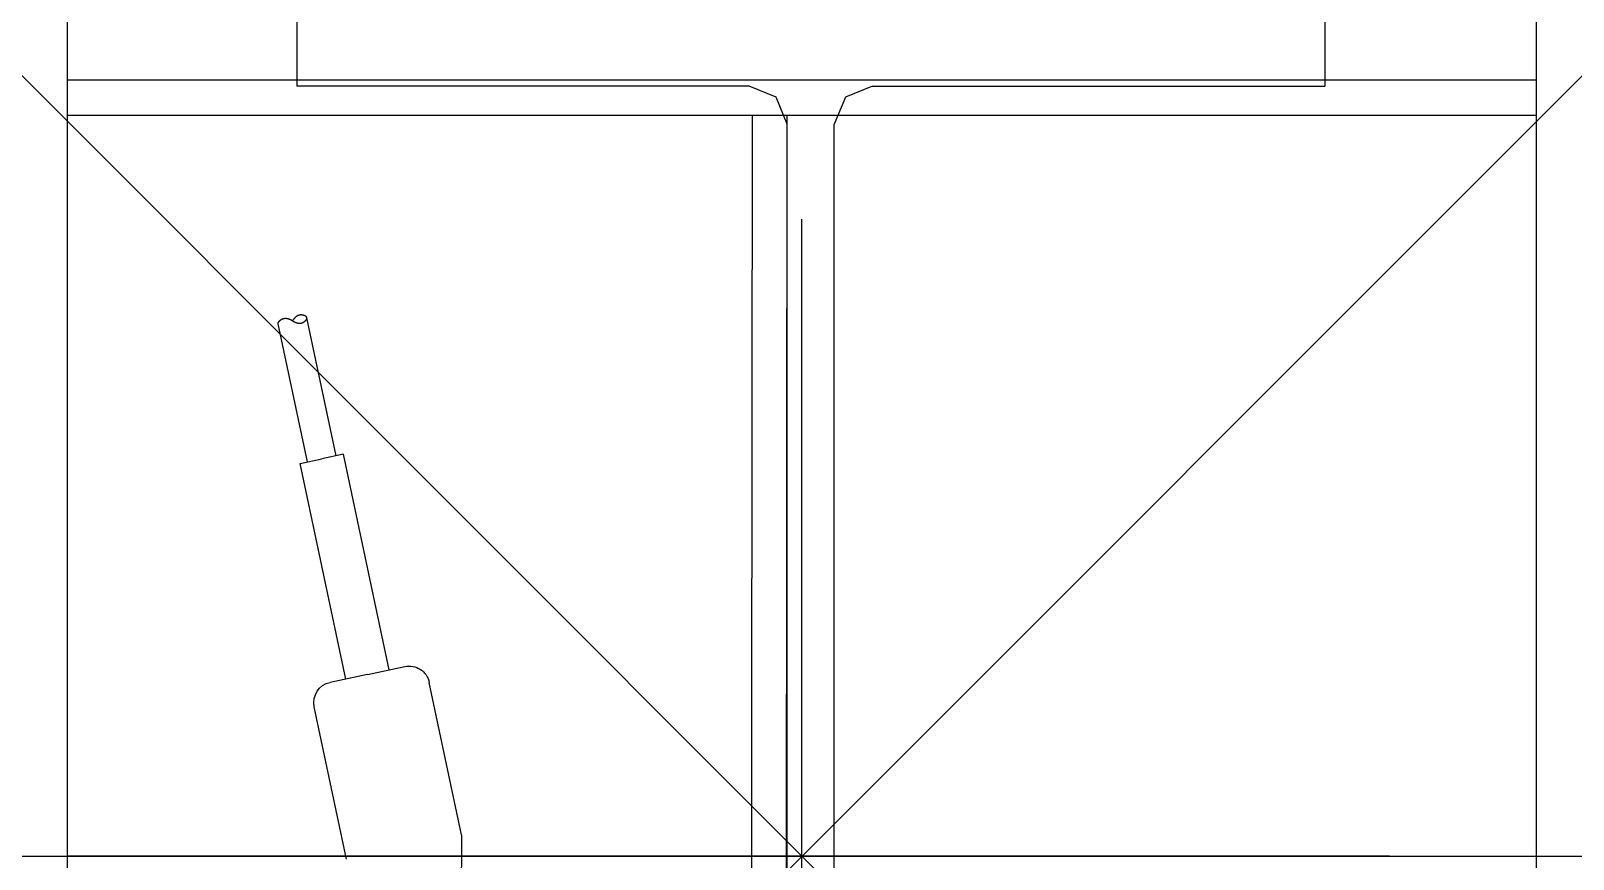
# Model space of a CAD drawing. Extents: x -668440 to 1010955, y -1678500 to 210463.
# Drawn here: x -630634 to -625384, y -732663 to -729845 of the extents above; entities that cross this region are included whole.
import ezdxf

# ---------------------------------------------------------------- set-up
doc = ezdxf.new("R2010")
doc.units = 0
doc.header["$MEASUREMENT"] = 0
doc.linetypes.add('CENTER', pattern=[2, 1.25, -0.25, 0.25, -0.25])
doc.layers.get('0').update_dxf_attribs({"color": 3, "linetype": 'CONTINUOUS'})
doc.layers.get('Defpoints').update_dxf_attribs({"color": 251, "linetype": 'CONTINUOUS'})
for name, color, linetype in [('Sプレート', 1, 'CONTINUOUS'), ('S大梁', 4, 'CONTINUOUS'), ('S柱', 4, 'CONTINUOUS'), ('注記', 3, 'CONTINUOUS'), ('通り芯', 3, 'CENTER')]:
    doc.layers.add(name, color=color, linetype=linetype)

# ---------------------------------------------------------------- blocks, each defined once
blk = doc.blocks.new('b00')
for p, q in [((-21300, 34650), (-21300, 34618)), ((-20950, 34650), (-20950, 34618)), ((-21146, 34618), (-21300, 34618)), ((-21136.81, 34614.19), (-21146, 34618)), ((-21133, 34605), (-21136.81, 34614.19)), ((-21113.19, 34614.19), (-21117, 34605)), ((-21104, 34618), (-21113.19, 34614.19)), ((-21104, 34618), (-20950, 34618)), ((-21133, 33795), (-21133, 34605)), ((-21117, 33795), (-21117, 34605))]:
    blk.add_line(p, q)
blk = doc.blocks.new('tc02')
at = {"layer": '注記', "color": 4, "linetype": 'Continuous'}
for p, q in [((-18622.46, 32441.62), (-18622.46, 32388.62)), ((-18582.46, 32441.62), (-18582.46, 32388.62)), ((-18602.46, 32381.62), (-18615.46, 32381.62)), ((-18609.96, 32381.62), (-18609.96, 32306.62)), ((-18602.46, 32381.62), (-18589.46, 32381.62)), ((-18594.96, 32381.62), (-18594.96, 32306.62)), ((-18609.96, 32306.62), (-18602.46, 32306.62)), ((-18607.46, 32306.62), (-18607.46, 32258.62)), ((-18594.96, 32306.62), (-18602.46, 32306.62)), ((-18597.46, 32306.62), (-18597.46, 32258.62)), ((-18607.46, 32258.62), (-18607.46, 32258.6)), ((-18607.46, 32258.6), (-18607.46, 32258.58)), ((-18607.46, 32258.58), (-18607.46, 32258.57)), ((-18607.46, 32258.57), (-18607.46, 32258.55)), ((-18607.46, 32258.55), (-18607.45, 32258.54)), ((-18607.45, 32258.54), (-18607.45, 32258.52)), ((-18607.45, 32258.52), (-18607.45, 32258.5)), ((-18607.45, 32258.5), (-18607.45, 32258.49)), ((-18607.45, 32258.49), (-18607.44, 32258.47)), ((-18607.44, 32258.47), (-18607.44, 32258.45)), ((-18607.44, 32258.45), (-18607.43, 32258.44)), ((-18607.43, 32258.44), (-18607.43, 32258.42)), ((-18607.43, 32258.42), (-18607.42, 32258.41)), ((-18607.42, 32258.41), (-18607.41, 32258.39)), ((-18607.41, 32258.39), (-18607.41, 32258.37)), ((-18607.41, 32258.37), (-18607.4, 32258.36)), ((-18607.4, 32258.36), (-18607.39, 32258.34)), ((-18607.39, 32258.34), (-18607.38, 32258.32)), ((-18607.38, 32258.32), (-18607.37, 32258.31)), ((-18607.37, 32258.31), (-18607.37, 32258.29)), ((-18607.37, 32258.29), (-18607.36, 32258.28)), ((-18607.36, 32258.28), (-18607.35, 32258.26)), ((-18607.35, 32258.26), (-18607.34, 32258.24)), ((-18607.34, 32258.24), (-18607.32, 32258.23)), ((-18607.32, 32258.23), (-18607.31, 32258.21)), ((-18607.31, 32258.21), (-18607.3, 32258.19)), ((-18607.3, 32258.19), (-18607.29, 32258.18)), ((-18607.29, 32258.18), (-18607.27, 32258.16)), ((-18607.27, 32258.16), (-18607.26, 32258.15)), ((-18607.26, 32258.15), (-18607.25, 32258.13)), ((-18607.25, 32258.13), (-18607.23, 32258.11)), ((-18607.23, 32258.11), (-18607.22, 32258.1)), ((-18607.22, 32258.1), (-18607.2, 32258.08)), ((-18607.2, 32258.08), (-18607.19, 32258.06)), ((-18607.19, 32258.06), (-18607.17, 32258.05)), ((-18607.17, 32258.05), (-18607.15, 32258.03)), ((-18607.15, 32258.03), (-18607.14, 32258.02)), ((-18607.14, 32258.02), (-18607.12, 32258)), ((-18607.12, 32258), (-18607.1, 32257.98)), ((-18607.1, 32257.98), (-18607.08, 32257.97)), ((-18607.08, 32257.97), (-18607.06, 32257.95)), ((-18607.06, 32257.95), (-18607.04, 32257.93)), ((-18607.04, 32257.93), (-18607.02, 32257.92)), ((-18607.02, 32257.92), (-18607, 32257.9)), ((-18607, 32257.9), (-18606.98, 32257.89)), ((-18606.98, 32257.89), (-18606.96, 32257.87)), ((-18606.96, 32257.87), (-18606.94, 32257.85)), ((-18606.94, 32257.85), (-18606.91, 32257.84)), ((-18606.91, 32257.84), (-18606.89, 32257.82)), ((-18606.89, 32257.82), (-18606.87, 32257.8)), ((-18606.87, 32257.8), (-18606.84, 32257.79)), ((-18606.84, 32257.79), (-18606.82, 32257.77)), ((-18606.82, 32257.77), (-18606.8, 32257.76)), ((-18606.8, 32257.76), (-18606.77, 32257.74)), ((-18606.77, 32257.74), (-18606.74, 32257.72)), ((-18606.74, 32257.72), (-18606.72, 32257.71)), ((-18606.72, 32257.71), (-18606.69, 32257.69)), ((-18606.69, 32257.69), (-18606.66, 32257.67)), ((-18606.66, 32257.67), (-18606.64, 32257.66)), ((-18606.64, 32257.66), (-18606.61, 32257.64)), ((-18606.61, 32257.64), (-18606.58, 32257.63)), ((-18606.58, 32257.63), (-18606.55, 32257.61)), ((-18606.55, 32257.61), (-18606.52, 32257.59)), ((-18606.52, 32257.59), (-18606.49, 32257.58)), ((-18606.49, 32257.58), (-18606.43, 32257.54)), ((-18606.43, 32257.54), (-18606.37, 32257.51)), ((-18606.37, 32257.51), (-18606.31, 32257.49)), ((-18606.31, 32257.49), (-18606.25, 32257.46)), ((-18606.25, 32257.46), (-18606.18, 32257.43)), ((-18606.18, 32257.43), (-18606.12, 32257.41)), ((-18606.12, 32257.41), (-18606.06, 32257.39)), ((-18606.06, 32257.39), (-18606, 32257.37)), ((-18606, 32257.37), (-18605.94, 32257.35)), ((-18605.94, 32257.35), (-18605.88, 32257.33)), ((-18605.88, 32257.33), (-18605.82, 32257.31)), ((-18605.82, 32257.31), (-18605.75, 32257.3)), ((-18605.75, 32257.3), (-18605.69, 32257.28)), ((-18605.69, 32257.28), (-18605.63, 32257.27)), ((-18605.63, 32257.27), (-18605.57, 32257.26)), ((-18605.57, 32257.26), (-18605.51, 32257.25)), ((-18605.51, 32257.25), (-18605.45, 32257.24)), ((-18605.45, 32257.24), (-18605.38, 32257.24)), ((-18605.38, 32257.24), (-18605.32, 32257.23)), ((-18605.32, 32257.23), (-18605.26, 32257.23)), ((-18605.26, 32257.23), (-18605.2, 32257.23)), ((-18605.2, 32257.23), (-18605.13, 32257.23)), ((-18605.13, 32257.23), (-18605.07, 32257.23)), ((-18605.07, 32257.23), (-18605.01, 32257.24)), ((-18605.01, 32257.24), (-18604.95, 32257.24)), ((-18604.95, 32257.24), (-18604.88, 32257.25)), ((-18604.88, 32257.25), (-18604.82, 32257.25)), ((-18604.82, 32257.25), (-18604.76, 32257.26)), ((-18604.76, 32257.26), (-18604.7, 32257.27)), ((-18604.7, 32257.27), (-18604.63, 32257.29)), ((-18604.63, 32257.29), (-18604.57, 32257.3)), ((-18604.57, 32257.3), (-18604.51, 32257.32)), ((-18604.51, 32257.32), (-18604.44, 32257.33)), ((-18604.44, 32257.33), (-18604.38, 32257.35)), ((-18604.38, 32257.35), (-18604.32, 32257.37)), ((-18604.32, 32257.37), (-18604.26, 32257.39)), ((-18604.26, 32257.39), (-18604.19, 32257.42)), ((-18604.19, 32257.42), (-18604.13, 32257.44)), ((-18604.13, 32257.44), (-18604.07, 32257.47)), ((-18604.07, 32257.47), (-18604, 32257.5)), ((-18604, 32257.5), (-18603.94, 32257.52)), ((-18603.94, 32257.52), (-18603.88, 32257.56)), ((-18603.88, 32257.56), (-18603.81, 32257.59)), ((-18603.81, 32257.59), (-18603.75, 32257.62)), ((-18603.75, 32257.62), (-18603.68, 32257.66)), ((-18603.68, 32257.66), (-18603.62, 32257.69)), ((-18603.62, 32257.69), (-18603.56, 32257.73)), ((-18603.56, 32257.73), (-18603.49, 32257.77)), ((-18603.49, 32257.77), (-18603.43, 32257.81)), ((-18603.43, 32257.81), (-18603.36, 32257.86)), ((-18603.36, 32257.86), (-18603.3, 32257.9)), ((-18603.3, 32257.9), (-18603.24, 32257.95)), ((-18603.24, 32257.95), (-18603.17, 32257.99)), ((-18603.17, 32257.99), (-18603.11, 32258.04)), ((-18603.11, 32258.04), (-18603.04, 32258.09)), ((-18603.04, 32258.09), (-18602.98, 32258.15)), ((-18602.98, 32258.15), (-18602.91, 32258.2)), ((-18602.91, 32258.2), (-18602.85, 32258.25)), ((-18602.85, 32258.25), (-18602.78, 32258.31)), ((-18602.78, 32258.31), (-18602.72, 32258.37)), ((-18602.72, 32258.37), (-18602.66, 32258.43)), ((-18602.66, 32258.43), (-18602.59, 32258.49)), ((-18602.59, 32258.49), (-18602.53, 32258.55)), ((-18602.53, 32258.55), (-18602.46, 32258.62)), ((-18602.46, 32258.62), (-18602.4, 32258.68)), ((-18602.4, 32258.55), (-18602.46, 32258.62)), ((-18602.4, 32258.68), (-18602.33, 32258.74)), ((-18602.33, 32258.49), (-18602.4, 32258.55)), ((-18602.33, 32258.74), (-18602.27, 32258.8)), ((-18602.27, 32258.43), (-18602.33, 32258.49)), ((-18602.27, 32258.8), (-18602.2, 32258.86)), ((-18602.2, 32258.37), (-18602.27, 32258.43)), ((-18602.2, 32258.86), (-18602.14, 32258.92)), ((-18602.14, 32258.31), (-18602.2, 32258.37)), ((-18602.14, 32258.92), (-18602.07, 32258.98)), ((-18602.07, 32258.25), (-18602.14, 32258.31)), ((-18602.07, 32258.98), (-18602.01, 32259.03)), ((-18602.01, 32258.2), (-18602.07, 32258.25)), ((-18602.01, 32259.03), (-18601.94, 32259.09)), ((-18601.94, 32258.15), (-18602.01, 32258.2)), ((-18601.94, 32259.09), (-18601.88, 32259.14)), ((-18601.88, 32258.09), (-18601.94, 32258.15)), ((-18601.88, 32259.14), (-18601.81, 32259.19)), ((-18601.81, 32258.04), (-18601.88, 32258.09)), ((-18601.81, 32259.19), (-18601.75, 32259.24)), ((-18601.75, 32257.99), (-18601.81, 32258.04)), ((-18601.75, 32259.24), (-18601.69, 32259.29)), ((-18601.69, 32257.95), (-18601.75, 32257.99)), ((-18601.69, 32259.29), (-18601.62, 32259.33)), ((-18601.62, 32257.9), (-18601.69, 32257.95)), ((-18601.62, 32259.33), (-18601.56, 32259.38)), ((-18601.56, 32257.86), (-18601.62, 32257.9)), ((-18601.56, 32259.38), (-18601.49, 32259.42)), ((-18601.49, 32257.81), (-18601.56, 32257.86)), ((-18601.49, 32259.42), (-18601.43, 32259.46)), ((-18601.43, 32257.77), (-18601.49, 32257.81)), ((-18601.43, 32259.46), (-18601.36, 32259.5)), ((-18601.36, 32257.73), (-18601.43, 32257.77)), ((-18601.36, 32259.5), (-18601.3, 32259.54)), ((-18601.3, 32257.69), (-18601.36, 32257.73)), ((-18601.3, 32259.54), (-18601.24, 32259.58)), ((-18601.24, 32257.66), (-18601.3, 32257.69)), ((-18601.24, 32259.58), (-18601.17, 32259.61)), ((-18601.17, 32257.62), (-18601.24, 32257.66)), ((-18601.17, 32259.61), (-18601.11, 32259.65)), ((-18601.11, 32257.59), (-18601.17, 32257.62)), ((-18601.11, 32259.65), (-18601.05, 32259.68)), ((-18601.05, 32257.56), (-18601.11, 32257.59)), ((-18601.05, 32259.68), (-18600.98, 32259.71)), ((-18600.98, 32257.52), (-18601.05, 32257.56)), ((-18600.98, 32259.71), (-18600.92, 32259.74)), ((-18600.92, 32257.5), (-18600.98, 32257.52)), ((-18600.92, 32259.74), (-18600.86, 32259.77)), ((-18600.86, 32257.47), (-18600.92, 32257.5)), ((-18600.86, 32259.77), (-18600.79, 32259.79)), ((-18600.79, 32257.44), (-18600.86, 32257.47)), ((-18600.79, 32259.79), (-18600.73, 32259.82)), ((-18600.73, 32257.42), (-18600.79, 32257.44)), ((-18600.73, 32259.82), (-18600.67, 32259.84)), ((-18600.67, 32257.39), (-18600.73, 32257.42)), ((-18600.67, 32259.84), (-18600.6, 32259.86)), ((-18600.6, 32257.37), (-18600.67, 32257.39)), ((-18600.6, 32259.86), (-18600.54, 32259.88)), ((-18600.54, 32257.35), (-18600.6, 32257.37)), ((-18600.54, 32259.88), (-18600.48, 32259.9)), ((-18600.48, 32257.33), (-18600.54, 32257.35)), ((-18600.48, 32259.9), (-18600.41, 32259.92)), ((-18600.41, 32257.32), (-18600.48, 32257.33)), ((-18600.41, 32259.92), (-18600.35, 32259.93)), ((-18600.35, 32257.3), (-18600.41, 32257.32)), ((-18600.35, 32259.93), (-18600.29, 32259.95)), ((-18600.29, 32257.29), (-18600.35, 32257.3)), ((-18600.29, 32259.95), (-18600.23, 32259.96)), ((-18600.23, 32257.27), (-18600.29, 32257.29)), ((-18600.23, 32259.96), (-18600.16, 32259.97)), ((-18600.16, 32257.26), (-18600.23, 32257.27)), ((-18600.16, 32259.97), (-18600.1, 32259.98)), ((-18600.1, 32257.25), (-18600.16, 32257.26)), ((-18600.1, 32259.98), (-18600.04, 32259.99)), ((-18600.04, 32257.25), (-18600.1, 32257.25)), ((-18600.04, 32259.99), (-18599.97, 32259.99)), ((-18599.97, 32257.24), (-18600.04, 32257.25)), ((-18599.97, 32259.99), (-18599.91, 32260)), ((-18599.91, 32257.24), (-18599.97, 32257.24)), ((-18599.91, 32260), (-18599.85, 32260)), ((-18599.85, 32257.23), (-18599.91, 32257.24)), ((-18599.85, 32260), (-18599.79, 32260)), ((-18599.79, 32257.23), (-18599.85, 32257.23)), ((-18599.79, 32260), (-18599.73, 32260)), ((-18599.73, 32257.23), (-18599.79, 32257.23)), ((-18599.73, 32260), (-18599.66, 32260)), ((-18599.66, 32257.23), (-18599.73, 32257.23)), ((-18599.66, 32260), (-18599.6, 32260)), ((-18599.6, 32257.23), (-18599.66, 32257.23)), ((-18599.6, 32260), (-18599.54, 32259.99)), ((-18599.54, 32257.24), (-18599.6, 32257.23)), ((-18599.54, 32259.99), (-18599.48, 32259.99)), ((-18599.48, 32257.24), (-18599.54, 32257.24)), ((-18599.48, 32259.99), (-18599.42, 32259.98)), ((-18599.42, 32257.25), (-18599.48, 32257.24)), ((-18599.42, 32259.98), (-18599.35, 32259.97)), ((-18599.35, 32257.26), (-18599.42, 32257.25)), ((-18599.35, 32259.97), (-18599.29, 32259.96)), ((-18599.29, 32257.27), (-18599.35, 32257.26)), ((-18599.29, 32259.96), (-18599.23, 32259.95)), ((-18599.23, 32257.28), (-18599.29, 32257.27)), ((-18599.23, 32259.95), (-18599.17, 32259.94)), ((-18599.17, 32257.3), (-18599.23, 32257.28)), ((-18599.17, 32259.94), (-18599.11, 32259.92)), ((-18599.11, 32257.31), (-18599.17, 32257.3)), ((-18599.11, 32259.92), (-18599.05, 32259.91)), ((-18599.05, 32257.33), (-18599.11, 32257.31)), ((-18599.05, 32259.91), (-18598.98, 32259.89)), ((-18598.98, 32257.35), (-18599.05, 32257.33)), ((-18598.98, 32259.89), (-18598.92, 32259.87)), ((-18598.92, 32257.37), (-18598.98, 32257.35)), ((-18598.92, 32259.87), (-18598.86, 32259.85)), ((-18598.86, 32257.39), (-18598.92, 32257.37)), ((-18598.86, 32259.85), (-18598.8, 32259.82)), ((-18598.8, 32257.41), (-18598.86, 32257.39)), ((-18598.8, 32259.82), (-18598.74, 32259.8)), ((-18598.74, 32257.43), (-18598.8, 32257.41)), ((-18598.74, 32259.8), (-18598.68, 32259.77)), ((-18598.68, 32257.46), (-18598.74, 32257.43)), ((-18598.68, 32259.77), (-18598.62, 32259.75)), ((-18598.62, 32257.49), (-18598.68, 32257.46)), ((-18598.62, 32259.75), (-18598.56, 32259.72)), ((-18598.56, 32257.51), (-18598.62, 32257.49)), ((-18598.56, 32259.72), (-18598.49, 32259.69)), ((-18598.49, 32257.54), (-18598.56, 32257.51)), ((-18598.49, 32259.69), (-18598.43, 32259.66)), ((-18598.43, 32257.58), (-18598.49, 32257.54)), ((-18598.43, 32259.66), (-18598.37, 32259.62)), ((-18598.37, 32257.61), (-18598.43, 32257.58)), ((-18598.37, 32259.62), (-18598.32, 32259.59)), ((-18598.32, 32257.64), (-18598.37, 32257.61)), ((-18598.32, 32259.59), (-18598.26, 32259.56)), ((-18598.26, 32257.67), (-18598.32, 32257.64)), ((-18598.26, 32259.56), (-18598.21, 32259.53)), ((-18598.21, 32257.71), (-18598.26, 32257.67)), ((-18598.21, 32259.53), (-18598.15, 32259.49)), ((-18598.15, 32257.74), (-18598.21, 32257.71)), ((-18598.15, 32259.49), (-18598.1, 32259.46)), ((-18598.1, 32257.77), (-18598.15, 32257.74)), ((-18598.1, 32259.46), (-18598.05, 32259.43)), ((-18598.05, 32257.8), (-18598.1, 32257.77)), ((-18598.05, 32259.43), (-18598.01, 32259.4)), ((-18598.01, 32257.84), (-18598.05, 32257.8)), ((-18598.01, 32259.4), (-18597.96, 32259.36)), ((-18597.96, 32257.87), (-18598.01, 32257.84)), ((-18597.96, 32259.36), (-18597.92, 32259.33)), ((-18597.92, 32257.9), (-18597.96, 32257.87)), ((-18597.92, 32259.33), (-18597.88, 32259.3)), ((-18597.88, 32257.93), (-18597.92, 32257.9)), ((-18597.88, 32259.3), (-18597.84, 32259.27)), ((-18597.84, 32257.97), (-18597.88, 32257.93)), ((-18597.84, 32259.27), (-18597.8, 32259.23)), ((-18597.8, 32258), (-18597.84, 32257.97)), ((-18597.8, 32259.23), (-18597.77, 32259.2)), ((-18597.77, 32258.03), (-18597.8, 32258)), ((-18597.77, 32259.2), (-18597.74, 32259.17)), ((-18597.74, 32258.06), (-18597.77, 32258.03)), ((-18597.74, 32259.17), (-18597.7, 32259.14)), ((-18597.7, 32258.1), (-18597.74, 32258.06)), ((-18597.7, 32259.14), (-18597.67, 32259.1)), ((-18597.67, 32258.13), (-18597.7, 32258.1)), ((-18597.67, 32259.1), (-18597.65, 32259.07)), ((-18597.65, 32258.16), (-18597.67, 32258.13)), ((-18597.65, 32259.07), (-18597.62, 32259.04)), ((-18597.62, 32258.19), (-18597.65, 32258.16)), ((-18597.62, 32259.04), (-18597.6, 32259.01)), ((-18597.6, 32258.23), (-18597.62, 32258.19)), ((-18597.6, 32259.01), (-18597.58, 32258.97)), ((-18597.58, 32258.26), (-18597.6, 32258.23)), ((-18597.58, 32258.97), (-18597.56, 32258.94)), ((-18597.56, 32258.29), (-18597.58, 32258.26)), ((-18597.56, 32258.94), (-18597.54, 32258.91)), ((-18597.54, 32258.32), (-18597.56, 32258.29)), ((-18597.54, 32258.91), (-18597.52, 32258.88)), ((-18597.52, 32258.36), (-18597.54, 32258.32)), ((-18597.52, 32258.88), (-18597.51, 32258.84)), ((-18597.51, 32258.39), (-18597.52, 32258.36)), ((-18597.51, 32258.84), (-18597.49, 32258.81)), ((-18597.49, 32258.42), (-18597.51, 32258.39)), ((-18597.49, 32258.81), (-18597.48, 32258.78)), ((-18597.48, 32258.45), (-18597.49, 32258.42)), ((-18597.48, 32258.78), (-18597.48, 32258.75)), ((-18597.48, 32258.75), (-18597.47, 32258.71)), ((-18597.47, 32258.52), (-18597.48, 32258.49)), ((-18597.48, 32258.49), (-18597.48, 32258.45)), ((-18597.47, 32258.71), (-18597.46, 32258.68)), ((-18597.46, 32258.55), (-18597.47, 32258.52)), ((-18597.46, 32258.68), (-18597.46, 32258.65)), ((-18597.46, 32258.65), (-18597.46, 32258.62)), ((-18597.46, 32258.62), (-18597.46, 32258.58)), ((-18597.46, 32258.58), (-18597.46, 32258.55))]:
    blk.add_line(p, q, dxfattribs=at)
for centre, radius, start, end in [((-18819.91, 32394.72), 242.04, 11.173, 17.5275), ((-18615.46, 32388.62), 7, 180, 270), ((-18589.46, 32388.62), 7, 270, 0)]:
    blk.add_arc(centre, radius, start, end, dxfattribs=at)
blk = doc.blocks.new('剛接合部C1Y')
at = {"layer": 'Defpoints'}
for p, q in [((-230770.77238, -376990), (-228970.77238, -378790)), ((-228970.77238, -376990), (-230770.77238, -378790)), ((-230270.77238, -377890), (-229470.77238, -377890))]:
    blk.add_line(p, q, dxfattribs=at)
at = {"layer": 'Sプレート'}
for p, q in [((-229620.77238, -377626), (-230120.77238, -377626)), ((-229620.77238, -377638), (-230120.77238, -377638))]:
    blk.add_line(p, q, dxfattribs=at)
at = {"layer": 'Sプレート', "transparency": 33554661}
blk.add_lwpolyline([(-229887.77238, -377638), (-229888.25671, -378162.93269), (-229876.25671, -378162.93269), (-229875.77238, -377638)], dxfattribs=at)
at = {"layer": 'S柱'}
for p, q in [((-230120.77238, -378790), (-230120.77238, -376990)), ((-229620.77238, -378790), (-229620.77238, -376990))]:
    blk.add_line(p, q, dxfattribs=at)
at = {"layer": '通り芯', "linetype": 'CENTER', "ltscale": 1800}
for p, q in [((-229870.77238, -379923.33343), (-229870.77238, -376990)), ((-226970.77238, -377890), (-232770.77238, -377890))]:
    blk.add_line(p, q, dxfattribs=at)
at = {"xscale": -1, "rotation": 191.9761324442034}
blk.add_blockref('tc02', (-218540.43047, -342291.3042, 500), dxfattribs=at)
at = {"layer": 'S大梁'}
blk.add_blockref('b00', (-208742.77238, -412246), dxfattribs=at)

msp = doc.modelspace()

# ---------------------------------------------------------------- block references
at = {"xscale": 10, "yscale": 10, "zscale": 10}
msp.add_blockref('剛接合部C1Y', (1670698.6842, 3046247.35843, 5600), dxfattribs=at)

doc.saveas('drawing.dxf')
